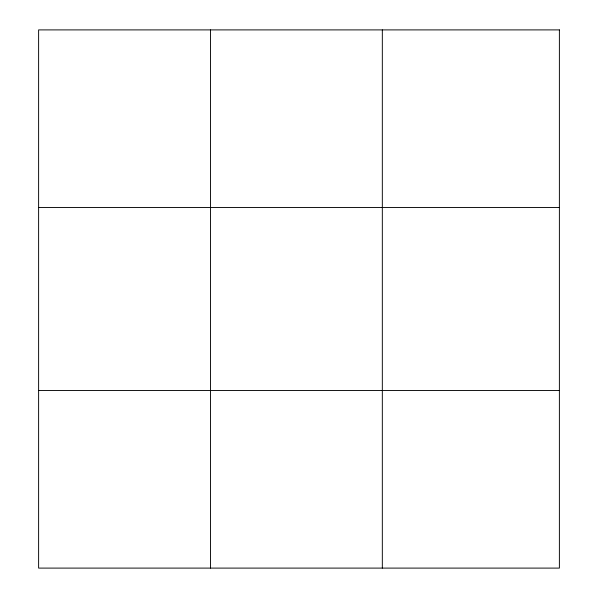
<?xml version="1.0" encoding="UTF-8"?>
<svg xmlns="http://www.w3.org/2000/svg" width="598" height="598" viewBox="0 0 598 598"><rect width="100%" height="100%" fill="white"/><g stroke="black" fill="none" stroke-linecap="round" stroke-linejoin="round"><path stroke-width="0.9" d="M210.466 29.9L210.466 568.1M382.324 29.9L382.324 568.1M38.616 207.506L559.384 207.506M38.616 390.494L559.384 390.494M559.384 29.9L559.384 568.1L38.616 568.1L38.616 29.9L559.384 29.9"/></g></svg>
